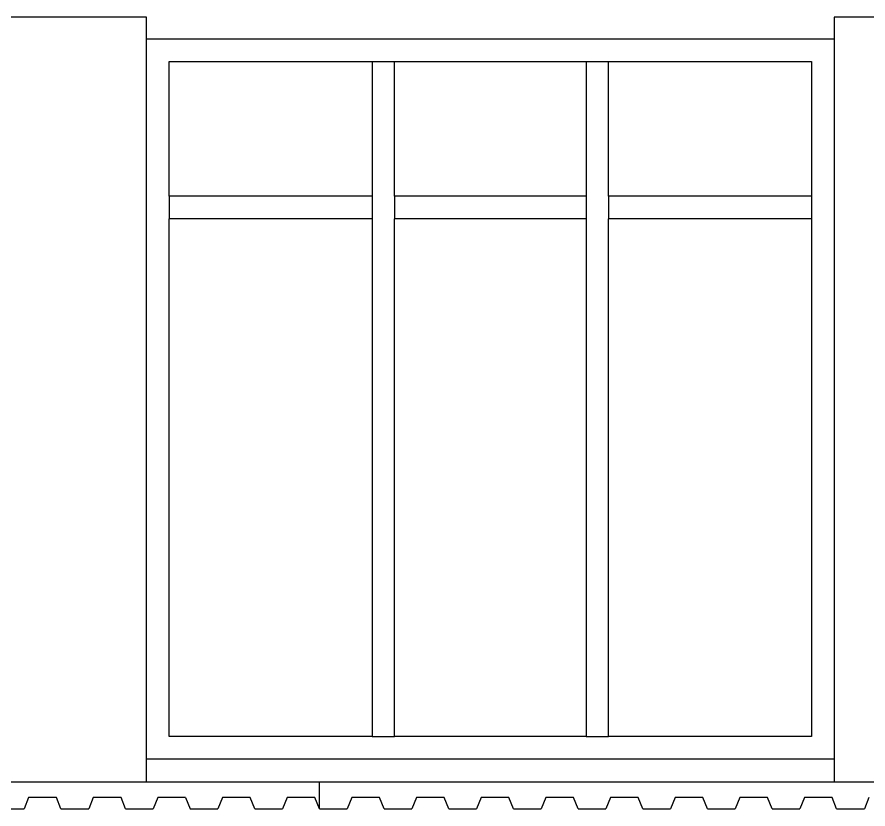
# Model space of a CAD drawing. Extents: x -49.7 to 49.7, y -10.2 to 18.8.
# Drawn here: x -18.091 to -14.341, y 8.176 to 11.666 of the extents above; entities that cross this region are included whole.
import ezdxf

# ---------------------------------------------------------------- set-up
doc = ezdxf.new("R2010")
doc.units = 0
doc.layers.get('0').update_dxf_attribs({"linetype": 'CONTINUOUS'})

msp = doc.modelspace()

# ---------------------------------------------------------------- linework, layer by layer
for p, q in [((-17.5195, 11.6663), (-18.6618, 11.6663)), ((-17.5195, 11.5706), (-17.5195, 11.6663)), ((-13.3479, 11.6663), (-14.4902, 11.6663)), ((-14.4902, 11.6663), (-14.4902, 11.5706)), ((-17.5195, 8.3963), (-17.5195, 11.5706)), ((-17.5195, 11.5706), (-14.4902, 11.5706)), ((-14.4902, 11.5706), (-14.4902, 8.3963)), ((-17.4202, 10.8763), (-17.4202, 11.4706)), ((-17.4202, 11.4706), (-16.5263, 11.4706)), ((-16.5263, 11.4706), (-16.427, 11.4706)), ((-16.5263, 11.4706), (-16.5263, 10.8763)), ((-16.427, 11.4706), (-15.5827, 11.4706)), ((-16.427, 10.8763), (-16.427, 11.4706)), ((-15.5827, 11.4706), (-15.5827, 10.8763)), ((-15.5827, 11.4706), (-15.4834, 11.4706)), ((-15.4834, 10.8763), (-15.4834, 11.4706)), ((-15.4834, 11.4706), (-14.5895, 11.4706)), ((-14.5895, 11.4706), (-14.5895, 10.8763)), ((-16.5263, 10.8763), (-17.4202, 10.8763)), ((-17.4202, 10.8763), (-17.4202, 10.7763)), ((-16.5263, 10.8763), (-16.5263, 10.7763)), ((-15.5827, 10.8763), (-16.427, 10.8763)), ((-16.427, 10.8763), (-16.427, 10.7763)), ((-15.5827, 10.8763), (-15.5827, 10.7763)), ((-14.5895, 10.8763), (-15.4834, 10.8763)), ((-15.4834, 10.8763), (-15.4834, 10.7763)), ((-14.5895, 10.8763), (-14.5895, 10.7763)), ((-16.5263, 10.7763), (-17.4202, 10.7763)), ((-17.4202, 8.4963), (-17.4202, 10.7763)), ((-16.5263, 10.7763), (-16.5263, 8.4963)), ((-15.5827, 10.7763), (-16.427, 10.7763)), ((-16.427, 8.4963), (-16.427, 10.7763)), ((-15.5827, 10.7763), (-15.5827, 8.4963)), ((-14.5895, 10.7763), (-15.4834, 10.7763)), ((-15.4834, 8.4963), (-15.4834, 10.7763)), ((-14.5895, 10.7763), (-14.5895, 8.4963)), ((-16.5263, 8.4963), (-17.4202, 8.4963)), ((-16.5263, 8.4963), (-16.427, 8.4963)), ((-15.5827, 8.4963), (-16.427, 8.4963)), ((-15.5827, 8.4963), (-15.4834, 8.4963)), ((-14.5895, 8.4963), (-15.4834, 8.4963)), ((-14.4902, 8.3963), (-17.5195, 8.3963)), ((-17.5195, 8.2963), (-17.5195, 8.3963)), ((-14.4902, 8.3963), (-14.4902, 8.2963)), ((-18.6618, 8.2963), (-17.5195, 8.2963)), ((-17.5195, 8.2963), (-16.7575, 8.2963)), ((-16.7575, 8.1763), (-16.7575, 8.2963)), ((-16.7575, 8.2963), (-14.4902, 8.2963)), ((-14.4902, 8.2963), (-13.6241, 8.2963)), ((-18.0394, 8.2263), (-18.0597, 8.1763)), ((-17.9173, 8.2263), (-18.0394, 8.2263)), ((-17.8969, 8.1763), (-17.9173, 8.2263)), ((-17.7545, 8.2263), (-17.7748, 8.1763)), ((-17.6324, 8.2263), (-17.7545, 8.2263)), ((-17.6121, 8.1763), (-17.6324, 8.2263)), ((-17.4696, 8.2263), (-17.49, 8.1763)), ((-17.3476, 8.2263), (-17.4696, 8.2263)), ((-17.3476, 8.2263), (-17.3272, 8.1763)), ((-17.1848, 8.2263), (-17.2051, 8.1763)), ((-17.0627, 8.2263), (-17.1848, 8.2263)), ((-17.0424, 8.1763), (-17.0627, 8.2263)), ((-16.8999, 8.2263), (-16.9203, 8.1763)), ((-16.7779, 8.2263), (-16.8999, 8.2263)), ((-16.7575, 8.1763), (-16.7779, 8.2263)), ((-16.6151, 8.2263), (-16.6354, 8.1763)), ((-16.493, 8.2263), (-16.6151, 8.2263)), ((-16.4726, 8.1763), (-16.493, 8.2263)), ((-16.3302, 8.2263), (-16.3506, 8.1763)), ((-16.2081, 8.2263), (-16.3302, 8.2263)), ((-16.1878, 8.1763), (-16.2081, 8.2263)), ((-16.0454, 8.2263), (-16.0657, 8.1763)), ((-15.9233, 8.2263), (-16.0454, 8.2263)), ((-15.9029, 8.1763), (-15.9233, 8.2263)), ((-15.7605, 8.2263), (-15.7809, 8.1763)), ((-15.6384, 8.2263), (-15.7605, 8.2263)), ((-15.6181, 8.1763), (-15.6384, 8.2263)), ((-15.4756, 8.2263), (-15.496, 8.1763)), ((-15.3536, 8.2263), (-15.4756, 8.2263)), ((-15.3332, 8.1763), (-15.3536, 8.2263)), ((-15.1908, 8.2263), (-15.2111, 8.1763)), ((-15.0687, 8.2263), (-15.1908, 8.2263)), ((-15.0484, 8.1763), (-15.0687, 8.2263)), ((-14.9059, 8.2263), (-14.9263, 8.1763)), ((-14.7839, 8.2263), (-14.9059, 8.2263)), ((-14.7635, 8.1763), (-14.7839, 8.2263)), ((-14.6211, 8.2263), (-14.6414, 8.1763)), ((-14.499, 8.2263), (-14.6211, 8.2263)), ((-14.4787, 8.1763), (-14.499, 8.2263)), ((-14.3362, 8.2263), (-14.3566, 8.1763)), ((-18.1818, 8.1763), (-18.0597, 8.1763)), ((-17.8969, 8.1763), (-17.7748, 8.1763)), ((-17.6121, 8.1763), (-17.49, 8.1763)), ((-17.3272, 8.1763), (-17.2051, 8.1763)), ((-17.0424, 8.1763), (-16.9203, 8.1763)), ((-16.7575, 8.1763), (-16.6354, 8.1763)), ((-16.4726, 8.1763), (-16.3506, 8.1763)), ((-16.1878, 8.1763), (-16.0657, 8.1763)), ((-15.9029, 8.1763), (-15.7809, 8.1763)), ((-15.6181, 8.1763), (-15.496, 8.1763)), ((-15.3332, 8.1763), (-15.2111, 8.1763)), ((-15.0484, 8.1763), (-14.9263, 8.1763)), ((-14.7635, 8.1763), (-14.6414, 8.1763)), ((-14.4787, 8.1763), (-14.3566, 8.1763))]:
    msp.add_line(p, q)

doc.saveas('drawing.dxf')
